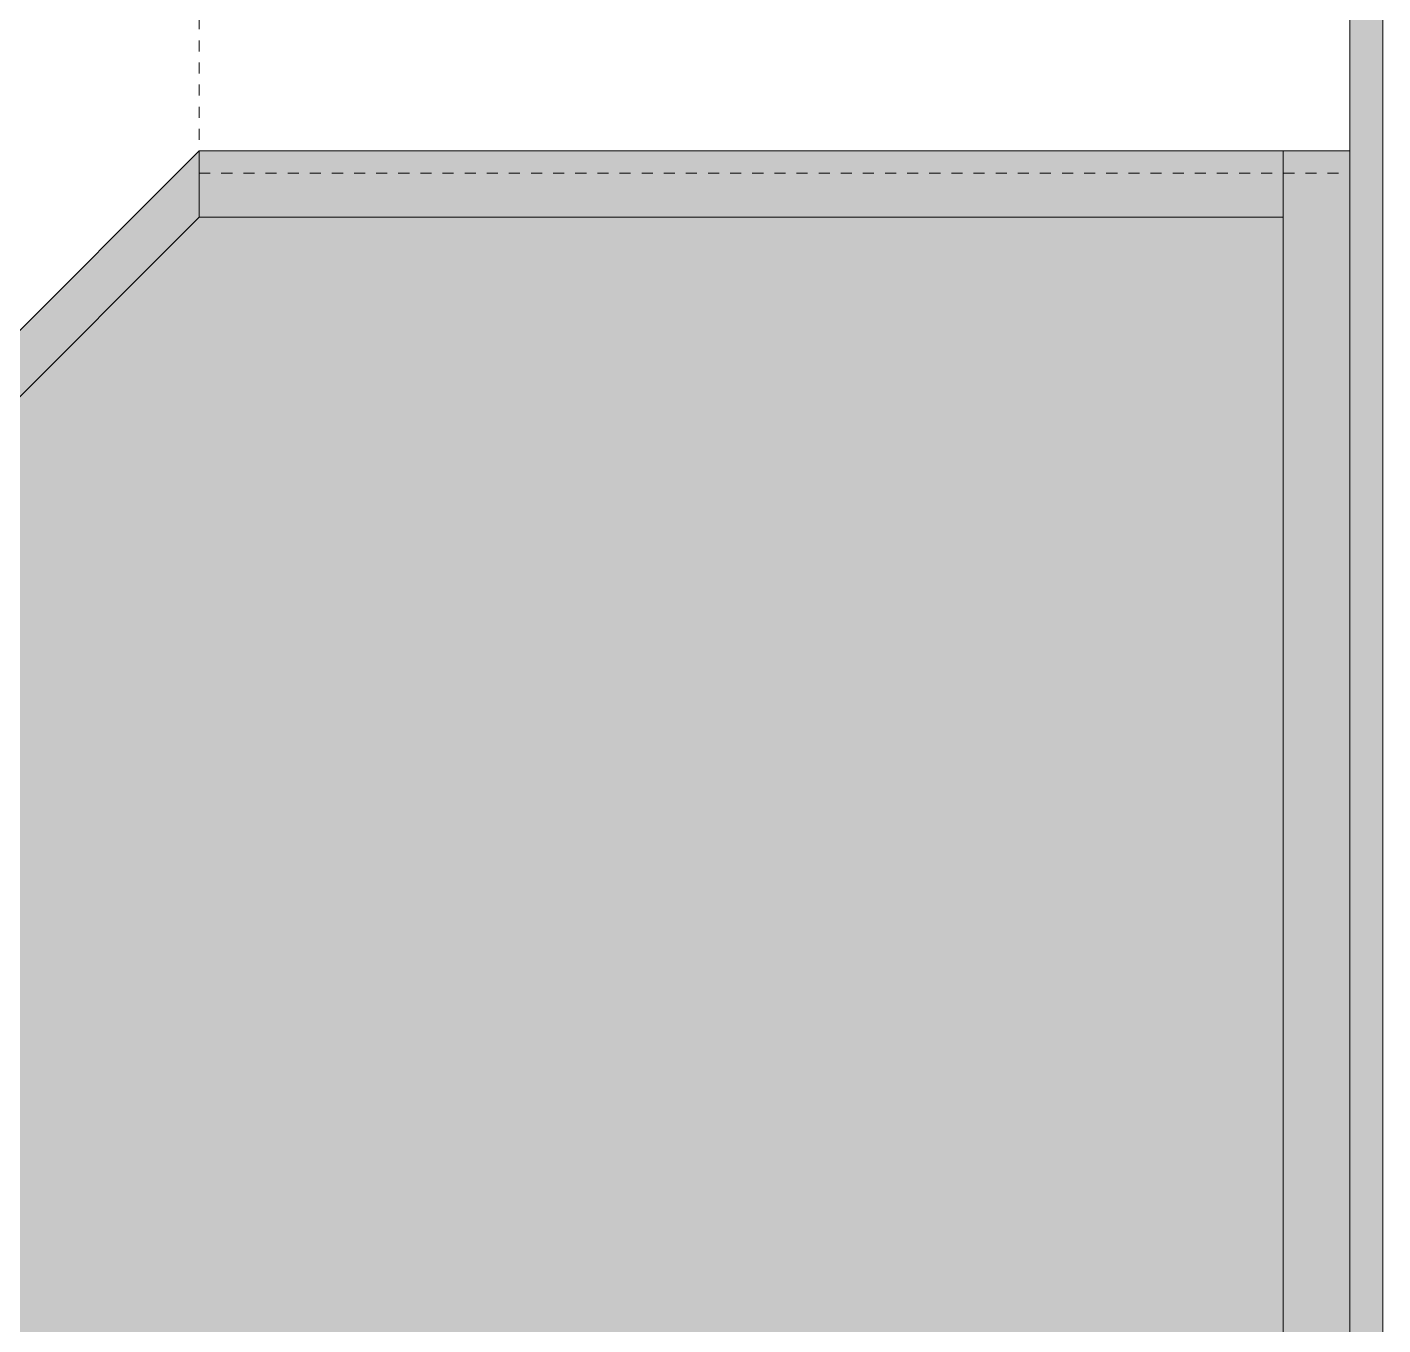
# Model space of a CAD drawing. Header units: inches. Extents: x -4169 to -1846, y 9706 to 12377.
# Drawn here: x -3503.24 to -3487.92, y 10565.17 to 10579.84 of the extents above; entities that cross this region are included whole.
import ezdxf

# ---------------------------------------------------------------- set-up
doc = ezdxf.new("R2010")
doc.units = ezdxf.units.IN
doc.header["$MEASUREMENT"] = 0
doc.linetypes.add('Dash', pattern=[0.25, 0.125, -0.125])
for name, color, linetype, lineweight in [('0-1', 7, 'Continuous', 5), ('0-2', 10, 'Continuous', 18), ('A-WALL-2', 96, 'Continuous', 5), ('A-WALL-5', 10, 'Continuous', 18), ('Q-CASE', 31, 'Continuous', 9), ('Q-CASE-1', 253, 'Continuous', 9), ('Q-CASE-2', 7, 'Continuous', 9), ('Q-CASE-5', 7, 'Dash', 9), ('Q-CASE-HDLN-1', 7, 'Dash', 9)]:
    doc.layers.add(name, color=color, linetype=linetype, lineweight=lineweight)

# ---------------------------------------------------------------- blocks, each defined once
blk = doc.blocks.new('OD_CW_Countertop - OD_CW_Countertop-2537825-ENLARGED RCP - 1ST FLOOR PLAN')
at = {"layer": 'Q-CASE-HDLN-1'}
blk.add_line((51.996, 24), (0.738, 24), dxfattribs=at)
blk = doc.blocks.new('300 Series Wall Hung Cabinet_302 - 27_ X 36_-2604985-ENLARGED RCP - 1ST FLOOR PLAN')
at = {"layer": 'Q-CASE-5'}
for p, q in [((13.5, -13.188), (13.5, -0.188)), ((-13.5, -13.188), (13.5, -13.188))]:
    blk.add_line(p, q, dxfattribs=at)
blk = doc.blocks.new('308 - 308-2535196-ENLARGED RCP - 1ST FLOOR PLAN')
at = {"layer": 'Q-CASE'}
blk.add_hatch(color=256, dxfattribs=at).paths.add_polyline_path([(0, -25.188), (0, -24.438), (-11.25, -13.188), (-12, -13.188), (-0.75, -24.438)], flags=0)
at = {"layer": 'Q-CASE-1'}
for points in [[(12, -0.188), (-12, -0.188), (-12, -0.938), (12, -0.938)], [(-11.25, -13.188), (-11.25, -0.938), (-12, -0.938), (-12, -13.188)], [(12, -0.938), (-11.25, -0.938), (-11.25, -13.188), (0, -24.438), (12, -24.438), (12, -1.068)]]:
    blk.add_hatch(color=256, dxfattribs=at).paths.add_polyline_path(points, flags=0)
at = {"layer": 'Q-CASE'}
for p, q in [((0, -25.188), (-12, -13.188)), ((-12, -13.188), (-11.25, -13.188)), ((-11.25, -13.188), (0, -24.438))]:
    blk.add_line(p, q, dxfattribs=at)
at = {"layer": 'Q-CASE-2'}
for p, q in [((-12, -0.938), (-12, -0.188)), ((-12, -13.188), (-12, -0.938)), ((-12, -0.938), (-11.25, -0.938)), ((12, -0.938), (-12, -0.938)), ((-11.25, -13.188), (-11.25, -0.938)), ((-11.25, -0.938), (12, -0.938)), ((-11.25, -0.938), (-11.25, -13.188)), ((-11.25, -13.188), (-12, -13.188)), ((0, -24.438), (-11.25, -13.188))]:
    blk.add_line(p, q, dxfattribs=at)
blk = doc.blocks.new('Base Cabinet Corner 197 - Base Cabinet Corner 197-2565125-ENLARGED RCP - 1ST FLOOR PLAN')
at = {"layer": 'Q-CASE-2'}
blk.add_line((-23.262, -36), (-23.262, 0), dxfattribs=at)
blk = doc.blocks.new('CTR - 1st Phase - Unit Layouts_rvt-1-ENLARGED RCP - 1ST FLOOR PLAN')
at = {"layer": 'A-WALL-2'}
blk.add_hatch(color=256, dxfattribs=at).paths.add_polyline_path([(-3488.299, 10554.439), (-3487.924, 10554.439), (-3487.924, 10605.698), (-3488.299, 10605.698), (-3488.299, 10566.439)], flags=0)
at = {"layer": 'A-WALL-5'}
for p, q in [((-3488.299, 10605.698), (-3488.299, 10554.439)), ((-3487.924, 10554.439), (-3487.924, 10605.698))]:
    blk.add_line(p, q, dxfattribs=at)
at = {"layer": '0-2'}
for name, p, rotation in [('OD_CW_Countertop - OD_CW_Countertop-2537825-ENLARGED RCP - 1ST FLOOR PLAN', (-3511.924, 10606.435), 270.0000000000219), ('300 Series Wall Hung Cabinet_302 - 27_ X 36_-2604985-ENLARGED RCP - 1ST FLOOR PLAN', (-3488.111, 10591.689), 269.9999999999891), ('Base Cabinet Corner 197 - Base Cabinet Corner 197-2565125-ENLARGED RCP - 1ST FLOOR PLAN', (-3511.186, 10553.439), 180), ('308 - 308-2535196-ENLARGED RCP - 1ST FLOOR PLAN', (-3488.111, 10566.439), 269.9999999999891)]:
    blk.add_blockref(name, p, dxfattribs=dict(at, rotation=rotation))

msp = doc.modelspace()

# ---------------------------------------------------------------- block references
at = {"layer": '0-1'}
msp.add_blockref('CTR - 1st Phase - Unit Layouts_rvt-1-ENLARGED RCP - 1ST FLOOR PLAN', (0, 0), dxfattribs=at)

doc.saveas('drawing.dxf')
